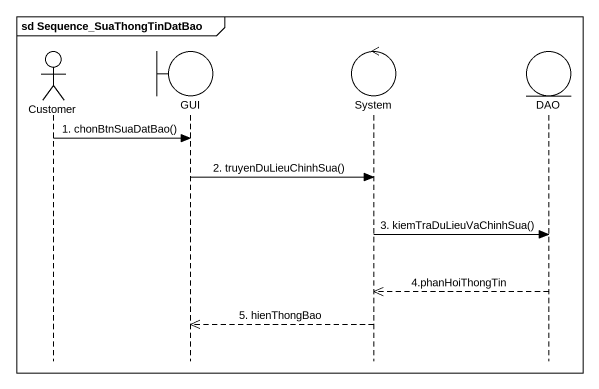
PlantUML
@startuml
mainframe sd Sequence_SuaThongTinDatBao
hide footbox
actor Customer
boundary GUI
control System
entity DAO

Customer -> GUI : 1. chonBtnSuaDatBao()
GUI -> System : 2. truyenDuLieuChinhSua()
System -> DAO : 3. kiemTraDuLieuVaChinhSua()
DAO -->> System : 4.phanHoiThongTin
System -->> GUI : 5. hienThongBao
@enduml
